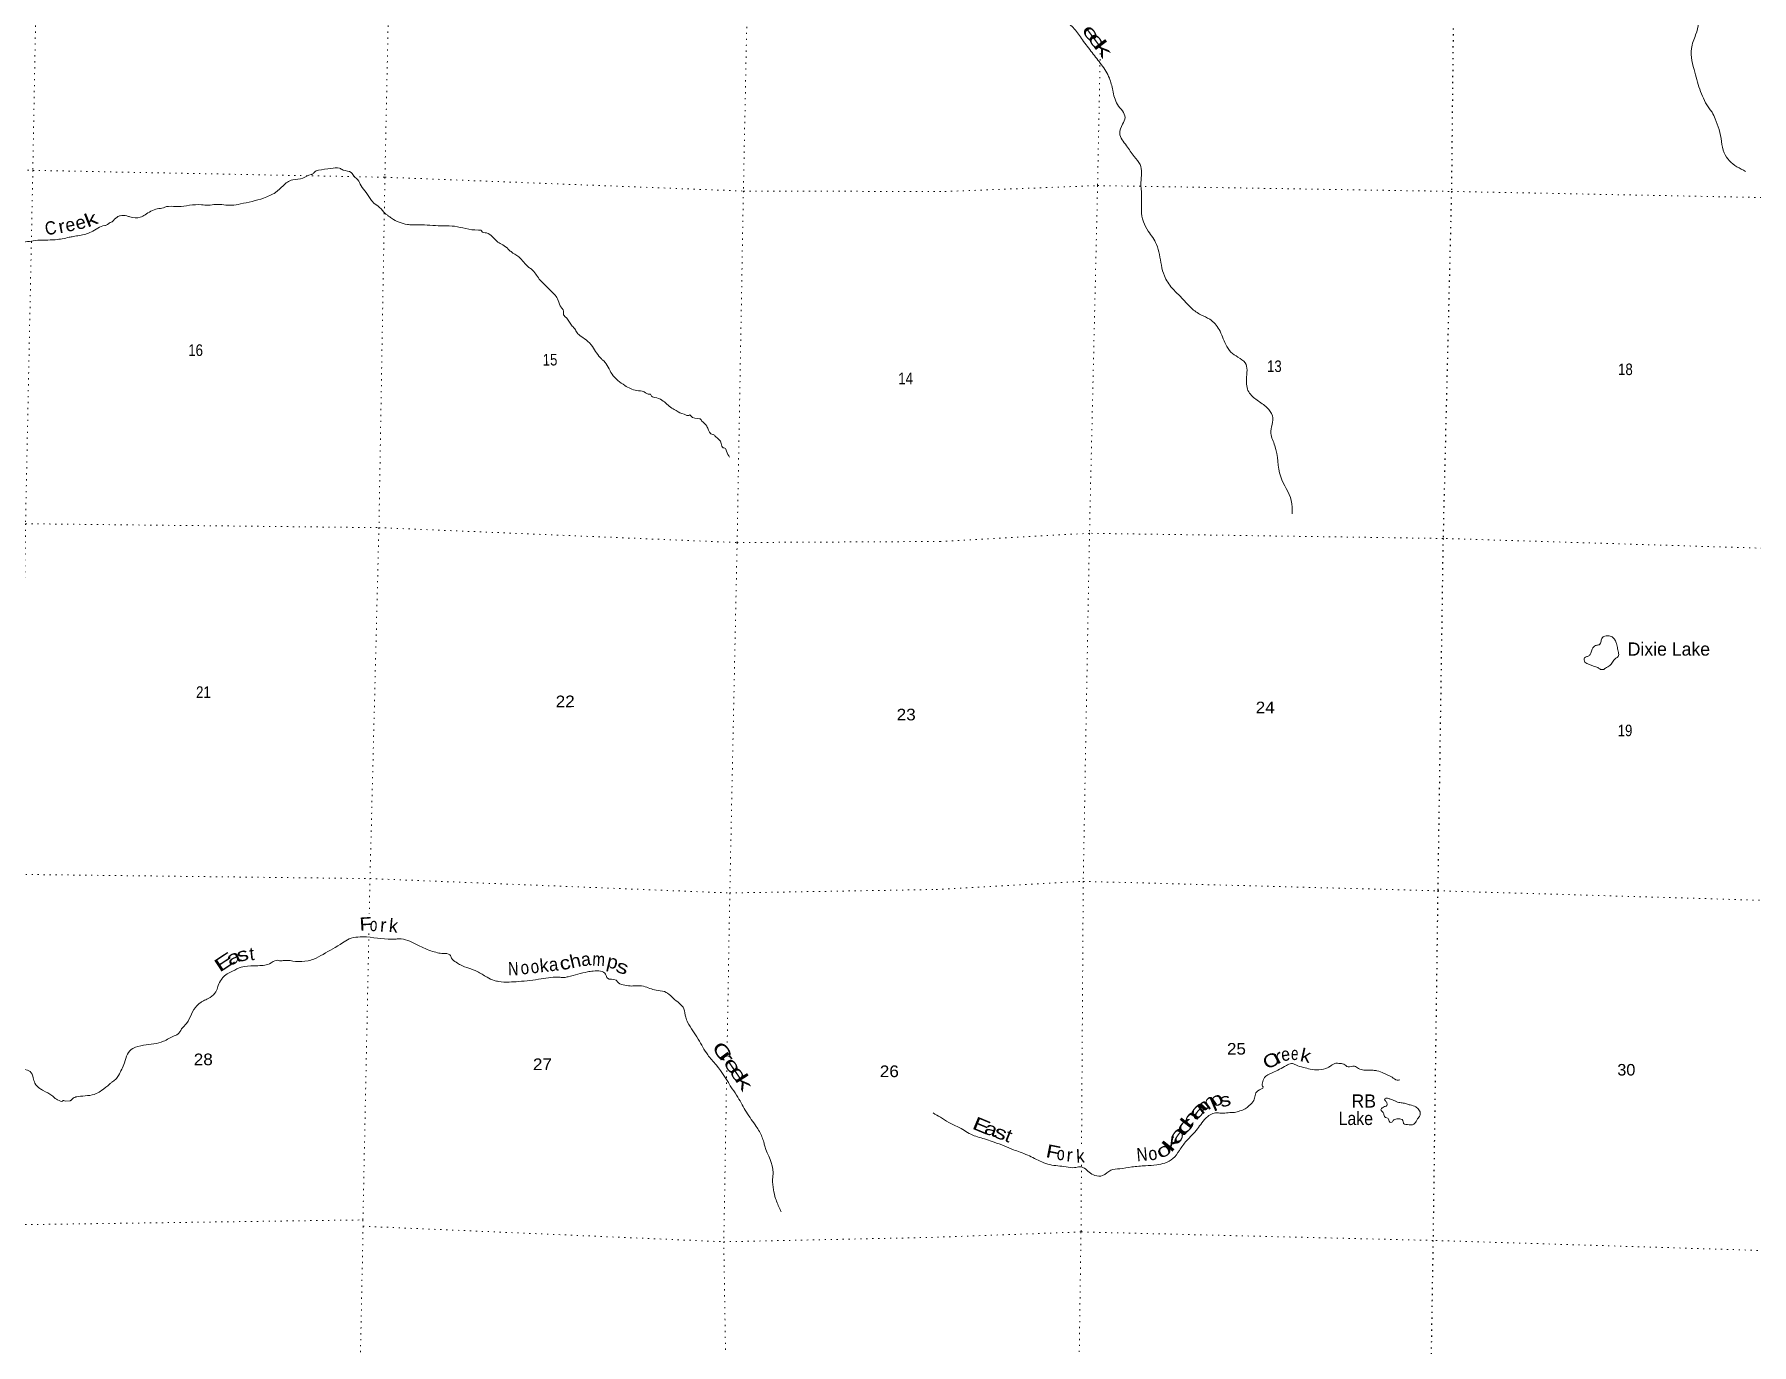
# Model space of a CAD drawing. Header units: feet. Extents: x -493433 to -244333, y 184684 to 373072.
# Drawn here: x -289216 to -263195, y 330381 to 350233 of the extents above; entities that cross this region are included whole.
import ezdxf
from ezdxf.enums import TextEntityAlignment as Align

# ---------------------------------------------------------------- set-up
doc = ezdxf.new("R2010")
doc.units = ezdxf.units.FT
doc.header["$LTSCALE"] = 60
doc.linetypes.add('DOTTED', pattern=[1.5, 0.3, -1.2])
for name, color, linetype, lineweight in [('39', 7, 'Continuous', 13), ('41', 7, 'Continuous', 13), ('6', 7, 'DOTTED', 25), ('7', 7, 'DOTTED', 13)]:
    doc.layers.add(name, color=color, linetype=linetype, lineweight=lineweight)

msp = doc.modelspace()

# ---------------------------------------------------------------- linework, layer by layer
at = {"layer": '39'}
msp.add_line((-288748.89, 334070.53), (-288671.73, 334076.46), dxfattribs=at)
for points in [[(-275328.7, 355092.29), (-275209.85, 354575.88), (-275164.4, 354416.69), (-275138.24, 354132.21), (-275037.93, 353910.79), (-274891.8, 353768.41), (-274776.56, 353720.7), (-274692.99, 353588.01), (-274647.03, 353354.12), (-274449.94, 353131.32), (-274333.07, 352847.43), (-274095.49, 352598.64), (-274051.75, 352395.03), (-273957.36, 352155.4), (-273859.9, 352055.1), (-273747.73, 351868.08), (-273696.33, 351723.06), (-273663.19, 351594.07), (-273624.01, 351467.14), (-273574.61, 351320.09), (-273652.01, 351143.94), (-273774.1, 351015.96), (-273840.76, 350745.01), (-273752.69, 350543.7), (-273606.83, 350441.69), (-273458.81, 350317.49), (-273334.69, 350150.74), (-273188.2, 349955.86), (-273047.83, 349773.07), (-272927.49, 349569.95), (-272875.83, 349386.57), (-272803.78, 349171.03), (-272689.54, 348975.95), (-272727.11, 348870.73), (-272770.51, 348733.16), (-272666.41, 348546.09), (-272552.37, 348381.29), (-272462.86, 348262.76), (-272448.88, 347990.32), (-272439.5, 347800.61), (-272441.91, 347566.41), (-272412.5, 347395), (-272336.93, 347252.16), (-272214.58, 347051.07), (-272139.82, 346734.61), (-272092.34, 346573.41), (-271978.17, 346388.42), (-271848.26, 346260.06), (-271683.77, 346085.5), (-271539.93, 345983.48), (-271406.41, 345915.71), (-271264.23, 345761.18), (-271163.88, 345533.71), (-271086.48, 345419.14), (-270979.11, 345343.13), (-270869.66, 345257.03), (-270849.8, 345008.85), (-270816.2, 344815.26), (-270688.34, 344690.93), (-270540.4, 344578.84), (-270456.89, 344454.21), (-270479.24, 344187.58), (-270419.48, 344000.22), (-270331.56, 343530.41), (-270171.82, 343168.06), (-270159.28, 342967.12)], [(-264919.18, 353201.49), (-264837.2, 353008.21), (-264757.34, 352829.06), (-264679.04, 352583.27), (-264550.72, 352392.32), (-264460.75, 352209.19), (-264372.87, 352036.15), (-264291.04, 351863.06), (-264192.14, 351554.83), (-264201.44, 351441.71), (-264204.05, 351235.78), (-264124.88, 350864.83), (-264060.92, 350653.27), (-264000.76, 350407.37), (-264043.86, 350227.41), (-264106.93, 350019.06), (-264056.05, 349658.03), (-263969.38, 349367.88), (-263832.48, 349102.29), (-263795.84, 349052.06), (-263748.78, 348951.42), (-263689.2, 348790.31), (-263651.68, 348610.88), (-263612.18, 348437.52), (-263532.74, 348318.92), (-263287.69, 348157)], [(-288036.62, 347392.79), (-287959.75, 347465.54), (-287915.24, 347485.75), (-287814.05, 347481.73), (-287769.53, 347469.62), (-287611.67, 347461.57), (-287538.84, 347497.95), (-287352.71, 347590.92), (-287259.62, 347607.11), (-287239.4, 347615.19), (-287182.74, 347627.32), (-287032.98, 347623.31), (-286867.05, 347643.54), (-286684.92, 347651.66), (-286579.68, 347643.6), (-286466.37, 347655.74), (-286223.52, 347643.67), (-286094.01, 347663.89), (-285741.93, 347752.84), (-285563.89, 347837.73), (-285446.56, 347938.77), (-285381.83, 347995.35), (-285300.9, 348027.69), (-285147.11, 348056), (-285021.67, 348108.55), (-285005.48, 348112.6), (-284973.12, 348144.93), (-284912.42, 348173.22), (-284722.21, 348201.53), (-284592.7, 348205.59), (-284536.02, 348177.32), (-284414.58, 348140.98), (-284365.98, 348076.34), (-284317.39, 348031.9), (-284264.73, 347938.97), (-284187.78, 347837.97), (-284106.78, 347716.77), (-284070.34, 347676.37), (-283985.32, 347611.73), (-283896.23, 347514.77), (-283863.83, 347490.54), (-283831.45, 347466.29), (-283803.11, 347446.1), (-283564.27, 347353.2), (-283487.37, 347345.13), (-283345.71, 347349.2), (-283179.77, 347337.11), (-282847.88, 347325.03), (-282487.64, 347268.52), (-282439.06, 347256.41), (-282435.01, 347248.32), (-282366.19, 347224.09), (-282192.1, 347086.74), (-282119.23, 347046.35), (-282034.2, 346977.67), (-281993.71, 346941.31), (-281876.3, 346860.52), (-281722.43, 346702.96), (-281677.9, 346670.64), (-281564.51, 346525.2), (-281507.83, 346464.6), (-281402.54, 346359.56), (-281289.16, 346226.24), (-281248.64, 346121.19), (-281232.44, 346096.95), (-281195.98, 346020.18), (-281200.02, 345999.98), (-281187.87, 345971.69), (-281147.37, 345931.3), (-281066.38, 345814.14), (-281017.78, 345757.57), (-281001.58, 345725.25), (-280952.99, 345672.73), (-280855.82, 345604.05), (-280758.65, 345503.05), (-280625.01, 345317.21), (-280588.57, 345284.89), (-280463.01, 345086.92), (-280268.67, 344913.21), (-280090.55, 344836.46), (-279977.23, 344816.27), (-279892.21, 344779.92), (-279880.08, 344779.92), (-279871.97, 344763.76), (-279815.29, 344731.44), (-279706, 344691.05), (-279556.2, 344569.86), (-279511.68, 344545.62), (-279491.43, 344533.5), (-279463.09, 344513.31), (-279337.61, 344464.83), (-279297.14, 344460.8), (-279285, 344468.88), (-279272.85, 344456.76), (-279135.23, 344408.29), (-279123.07, 344404.25), (-279106.87, 344375.97)], [(-295893.23, 342535.93), (-295788.64, 342566.64), (-295756.27, 342578.77), (-295687.47, 342586.86), (-295570.11, 342586.89), (-295396.07, 342570.77), (-295222.02, 342530.41), (-294950.84, 342490.08), (-294869.87, 342461.81), (-294659.37, 342360.86), (-294582.44, 342300.27), (-294238.28, 342029.65), (-294185.65, 342001.38), (-294141.11, 341965.03), (-294068.25, 341932.73), (-294048.01, 341928.69), (-293914.42, 341880.24), (-293809.19, 341860.06), (-293768.72, 341864.11), (-293748.48, 341864.12), (-293586.63, 341924.77), (-293521.89, 341961.15), (-293489.54, 342001.56), (-293457.22, 342102.57), (-293428.97, 342256.11), (-293340.3, 342947.05), (-293332.35, 343213.73), (-293320.36, 343512.72), (-293340.82, 343916.76), (-293324.78, 344183.44), (-293324.86, 344353.13), (-293324.9, 344409.71), (-293304.79, 344640.02), (-293308.99, 344934.97), (-293300.92, 344979.42), (-293305, 345031.95), (-293288.84, 345096.6), (-293264.61, 345197.61), (-293232.36, 345448.14), (-293187.94, 345621.89), (-293179.89, 345706.75), (-293183.99, 345803.72), (-293143.64, 346030), (-293087.08, 346215.87), (-292994.12, 346458.33), (-292953.68, 346518.95), (-292787.79, 346611.92), (-292735.19, 346640.22), (-292629.98, 346692.77), (-292415.5, 346757.47), (-292302.21, 346801.94), (-292205.09, 346854.5), (-291889.48, 346987.91), (-291759.95, 346967.73), (-291654.71, 346947.55), (-291310.7, 346979.95), (-291108.36, 347028.49), (-290873.64, 347072.99), (-290732, 347109.39), (-290501.32, 347129.64), (-290460.85, 347137.73), (-290355.62, 347149.87), (-290343.48, 347149.88), (-290226.12, 347182.23), (-290157.31, 347174.16), (-290048.02, 347145.9), (-289995.4, 347141.87), (-289797.1, 347162.11), (-289627.09, 347133.87), (-289513.75, 347097.53), (-289436.84, 347085.42), (-289202.11, 347109.71), (-288898.56, 347121.91), (-288688.12, 347158.31), (-288627.41, 347170.44), (-288437.21, 347206.84), (-288352.23, 347239.19), (-288149.91, 347336.2), (-288125.62, 347340.25), (-288093.26, 347364.5), (-288036.62, 347392.79)], [(-279106.87, 344375.97), (-279025.9, 344295.17), (-279013.74, 344266.89), (-278936.81, 344169.92), (-278920.61, 344165.89), (-278904.42, 344149.72), (-278892.28, 344137.6), (-278807.24, 344036.61), (-278778.87, 343967.93), (-278754.59, 343963.89), (-278730.29, 343919.45), (-278681.69, 343826.52)], [(-265590.43, 340658.24), (-265640.99, 340682.14), (-265691.53, 340701.99), (-265721.9, 340721.98), (-265732.2, 340754.22), (-265726.38, 340786.56), (-265692.24, 340804.95), (-265652.03, 340821.36), (-265640.06, 340839.61), (-265616.32, 340904.37), (-265592.44, 340948.94), (-265552.3, 340975.44), (-265508.02, 340985.82), (-265486.02, 341010.19), (-265470.3, 341068.84), (-265436.32, 341111.46), (-265402.09, 341117.74), (-265353.71, 341118.05), (-265297.1, 341094.2), (-265268.63, 341058.04), (-265242.03, 341001.69), (-265227.39, 340925.07), (-265219.06, 340886.77), (-265212.55, 340820.19), (-265224.51, 340799.92), (-265262.63, 340773.43), (-265304.6, 340720.67), (-265344.57, 340669.93), (-265408.81, 340631.16), (-265446.95, 340608.7), (-265483.27, 340612.5), (-265525.78, 340638.47), (-265590.43, 340658.24)], [(-285258.89, 336185.23), (-285068.69, 336197.37), (-284983.72, 336221.64), (-284842.1, 336294.38), (-284546.76, 336468.16), (-284445.61, 336528.78), (-284312.07, 336557.09), (-284182.56, 336557.11), (-283745.47, 336524.86), (-283688.82, 336528.91), (-283433.83, 336448.15), (-283207.14, 336347.18), (-283105.96, 336318.91), (-283020.97, 336306.8), (-282919.78, 336286.62), (-282895.47, 336238.14), (-282822.6, 336173.5), (-282757.83, 336133.12), (-282506.87, 336036.19), (-282357.1, 335947.33), (-282247.81, 335898.86), (-282183.05, 335882.71), (-282021.16, 335874.65), (-281879.52, 335882.76), (-281535.55, 335923.21), (-281248.22, 335947.49), (-281191.57, 335943.46), (-281126.82, 335955.59), (-280835.47, 336028.36), (-280746.44, 336040.49), (-280560.26, 335992.03), (-280531.91, 335931.43), (-280402.39, 335903.17), (-280365.95, 335862.78), (-280268.81, 335826.43), (-280163.58, 335814.32), (-280102.88, 335818.37), (-279985.51, 335810.3), (-279795.28, 335749.72), (-279669.81, 335729.53), (-279576.71, 335668.94), (-279536.22, 335628.55), (-279374.27, 335471), (-279345.89, 335341.72), (-279317.53, 335264.96), (-279155.54, 335010.45), (-279013.8, 334772.09), (-278884.24, 334618.58), (-278641.27, 334259.04), (-278556.23, 334129.76), (-278426.64, 333903.53), (-278276.8, 333685.38), (-278191.76, 333531.86), (-278163.39, 333447.02), (-278147.18, 333386.42), (-278021.56, 332986.46), (-278029.62, 332889.5), (-278017.41, 332727.9), (-277984.98, 332594.58), (-277916.12, 332428.95), (-277899.91, 332392.58)], [(-288671.73, 334076.46), (-288661.35, 334079.64), (-288645.18, 334099.84), (-288620.91, 334120.05), (-288552.12, 334140.26), (-288276.95, 334184.75), (-288196.03, 334233.26), (-288074.68, 334330.25), (-288042.32, 334358.53), (-287985.68, 334398.94), (-287941.19, 334459.55), (-287852.25, 334649.47), (-287803.76, 334782.8), (-287722.86, 334867.66), (-287561, 334916.17), (-287257.51, 334976.83), (-287095.67, 335057.67), (-287059.26, 335073.84), (-287026.9, 335102.12), (-286970.28, 335182.94), (-286933.88, 335219.31), (-286776.17, 335490.03), (-286695.27, 335566.81), (-286654.82, 335591.06), (-286581.99, 335623.39), (-286480.85, 335708.26), (-286440.42, 335789.07), (-286432.34, 335821.39), (-286379.77, 335914.33), (-286363.6, 335938.57), (-286213.91, 336039.61), (-286080.39, 336100.23), (-285886.15, 336120.47), (-285772.83, 336124.53), (-285679.76, 336140.71), (-285570.52, 336197.29), (-285538.14, 336205.38), (-285501.72, 336197.3), (-285424.83, 336201.36), (-285258.89, 336185.23)], [(-292648.54, 335904.93), (-292648.53, 335896.84), (-292446.17, 335876.69), (-292344.98, 335832.27), (-292174.91, 335658.58), (-292114.18, 335618.19), (-292081.81, 335618.21), (-292025.19, 335699.02), (-291911.88, 335711.17), (-291891.64, 335690.97), (-291839.01, 335658.66), (-291814.73, 335654.62), (-291766.14, 335606.15), (-291668.98, 335545.57), (-291656.84, 335549.62), (-291612.32, 335533.46), (-291482.8, 335509.25), (-291446.37, 335493.1), (-291300.65, 335428.49), (-291280.4, 335404.25), (-291251.98, 335234.58), (-291126.5, 335182.08), (-291061.66, 335012.4), (-291033.31, 334963.93), (-290948.27, 334875.06), (-290851.1, 334786.2), (-290685.11, 334656.95), (-290620.31, 334555.96), (-290559.57, 334487.29), (-290539.33, 334471.14), (-290462.42, 334438.83), (-290304.58, 334406.55), (-290268.15, 334406.55), (-290029.41, 334471.25), (-289940.42, 334552.07), (-289899.97, 334580.36), (-289810.98, 334665.22), (-289709.83, 334717.76), (-289685.55, 334713.73), (-289620.78, 334673.35), (-289556.02, 334645.08), (-289527.66, 334592.56), (-289495.28, 334576.4), (-289321.23, 334540.08), (-289280.76, 334519.88), (-289232.15, 334422.93), (-289207.82, 334342.14), (-289130.89, 334261.35), (-289082.31, 334229.04), (-288948.73, 334156.34), (-288900.14, 334111.91), (-288819.18, 334071.52), (-288794.9, 334067.49), (-288786.81, 334075.57), (-288748.89, 334070.53)], [(-275597, 333890.57), (-275487.7, 333826.68), (-275360.16, 333748.78), (-275194.29, 333667.09), (-275004.04, 333557.3), (-274789.88, 333490.05), (-274674.69, 333448.41), (-274519.08, 333392.89), (-274377.55, 333333.25), (-274280.54, 333297.54), (-274163.3, 333251.87), (-274060.15, 333202.08), (-273948.9, 333148.29), (-273831.7, 333108.68), (-273708.6, 333089.29), (-273583.52, 333075.98), (-273456.42, 333062.67), (-273371.84, 333075.34), (-273305.17, 333053.56), (-273234.19, 332993.46), (-273145.15, 332943.57), (-273030.23, 332942.3), (-272905.81, 333023.87), (-272766.87, 333046.98), (-272585.62, 333072.38), (-272380.13, 333091.89), (-272208.87, 333105.12), (-272086.08, 333132.17), (-271965.59, 333199.57), (-271865.65, 333323.37), (-271757.8, 333469.43), (-271677.74, 333552.72), (-271593.73, 333648.15), (-271525.82, 333739.44), (-271437.8, 333836.92), (-271359.5, 333883.86), (-271319.25, 333894.22), (-271228.49, 333886.73), (-271125.74, 333895.48), (-271031.01, 333898.11), (-270950.53, 333920.85), (-270868.09, 333951.66), (-270807.96, 334002.53), (-270737.94, 334079.7), (-270678.48, 334227.46), (-270598.24, 334284.51), (-270612.55, 334312.68), (-270608.75, 334347.02), (-270577.04, 334425.96), (-270460.63, 334499.4), (-270350.12, 334552.61), (-270245.67, 334607.8), (-270167.28, 334640.61), (-270102.62, 334618.82), (-269985.44, 334581.23), (-269884.46, 334555.64), (-269755.37, 334544.37), (-269614.5, 334579.61), (-269566.33, 334610.2), (-269493.99, 334645), (-269449.62, 334641.25), (-269374.96, 334631.64), (-269310.16, 334589.67), (-269215.48, 334598.36), (-269150.72, 334562.44), (-269069.93, 334540.76), (-268930.81, 334537.63), (-268872.3, 334529.94), (-268771.24, 334492.24), (-268643.82, 334432.5), (-268568.93, 334388.58), (-268524.6, 334390.88)], [(-268601.04, 334075.45), (-268560.58, 334055.53), (-268489.94, 334043.87), (-268425.34, 334030.16), (-268370.79, 334012.35), (-268283.91, 333984.65), (-268239.24, 333938.51), (-268218.86, 333906.34), (-268222.51, 333851.81), (-268256.43, 333801.12), (-268302.31, 333730.16), (-268346.52, 333709.68), (-268386.86, 333713.46), (-268437.29, 333717.17), (-268469.62, 333729.07), (-268473.84, 333755.29), (-268492.23, 333791.51), (-268528.58, 333801.36), (-268556.82, 333803.2), (-268589.03, 333796.93), (-268617.17, 333784.64), (-268647.18, 333752.14), (-268675.41, 333751.95), (-268691.76, 333784.15), (-268704, 333806.28), (-268742.42, 333822.18), (-268764.81, 333854.33), (-268779.23, 333898.65), (-268797.5, 333916.7), (-268811.76, 333938.82), (-268803.85, 333961.08), (-268787.8, 333971.27), (-268759.69, 333987.61), (-268735.54, 333993.82), (-268721.5, 334004.01), (-268717.61, 334024.22), (-268729.94, 334058.46), (-268744.16, 334074.52), (-268756.38, 334092.61), (-268748.43, 334108.81), (-268724.28, 334115.02), (-268675.82, 334103.23), (-268594.98, 334073.47)]]:
    msp.add_spline(points, degree=3, dxfattribs=at)
at = {"layer": '6'}
msp.add_lwpolyline([(-267588.59, 359081.06), (-267687.04, 353203.64), (-267744.8, 347853.4), (-267871.73, 342595.57), (-267951.74, 337257.3), (-268023.96, 331959.45), (-268111.37, 326524.23), (-268181.39, 323060.86)], dxfattribs=at)
at = {"layer": '7'}
for p, q in [((-278472.57, 347858.9), (-278567.49, 342533.47)), ((-278469.83, 347858.32), (-275418.24, 347852.25)), ((-278567.49, 342533.47), (-278678.6, 337233.52)), ((-284130.03, 337450.9), (-284141.26, 336906.39)), ((-278678.6, 337224.45), (-278717.59, 334956.83)), ((-284147.38, 336610.21), (-284236.91, 332270.38)), ((-278724.9, 334532.31), (-278769.47, 331939.88)), ((-284236.91, 332270.38), (-284234.52, 332174.57)), ((-278769.47, 331939.88), (-278684.3, 326452.31))]:
    msp.add_line(p, q, dxfattribs=at)
for points in [[(-283765.88, 364001.43), (-283694.83, 358631.47), (-283793.33, 353334.28), (-283904.24, 348068.23), (-283994.88, 342758.96), (-284130.03, 337441.82)], [(-278250.61, 358575.68), (-278365.49, 353136.07), (-278472.57, 347867.98)], [(-289140.24, 353515.11), (-289238.73, 348172.28), (-289349.36, 342818.55), (-289435.71, 337505.47), (-289534.2, 332196.65), (-289632.93, 326889.64), (-289652.45, 323328.71)], [(-273066, 349945.99), (-273105.73, 347941.62), (-273228.56, 342673.73), (-273323.13, 337399.96), (-273348.64, 333393.26)], [(-306015.09, 348495.14), (-305177.5, 348495.19), (-299871.49, 348299.47), (-294536.82, 348308.43), (-289238.73, 348172.28), (-283904.24, 348068.23), (-278472.57, 347858.9)], [(-275418.24, 347852.25), (-273105.73, 347941.62), (-267744.8, 347853.4), (-262498.67, 347750.3), (-257230.48, 347663.49), (-251963.82, 347506.01), (-246671.82, 347473.87), (-244818.5, 347405.81)], [(-299975.74, 343063.69), (-294618.89, 342958.75), (-289349.36, 342818.55), (-283994.88, 342758.96), (-278567.49, 342533.47), (-275483.89, 342550.06)], [(-244877.76, 342021.49), (-246777.54, 342064.77), (-252057.58, 342115.16), (-257310.44, 342317.14), (-262586.9, 342434.18), (-267871.73, 342595.57), (-273228.56, 342673.73), (-275483.89, 342550.06)], [(-305340.74, 337868.75), (-300108.05, 337673.03), (-294721.18, 337613.32), (-289435.71, 337505.47), (-284130.03, 337441.82), (-278678.6, 337224.45), (-275549.17, 337277.06)], [(-275549.17, 337277.06), (-273323.13, 337399.96), (-267951.74, 337257.3), (-262658.89, 337102.01), (-257378.14, 336948.66), (-252091.1, 336759.02), (-246839.43, 336728.63), (-244936.51, 336682.62)], [(-273350.48, 333104.13), (-273356.95, 332088.23), (-273436.42, 326671.23)], [(-294837.1, 332304.49), (-289534.2, 332196.65), (-284236.91, 332270.38)], [(-284234.52, 332174.57), (-284347.9, 326745.2), (-284241.93, 323260.03)], [(-284234.52, 332174.57), (-278769.47, 331939.88), (-275614.44, 332005.57)], [(-248112.08, 331350.63), (-252164.91, 331398.58), (-257450.13, 331616.5), (-262743.16, 331798.03), (-268023.96, 331959.45), (-273356.95, 332088.23), (-275614.44, 332005.57)]]:
    msp.add_lwpolyline(points, dxfattribs=at)

# ---------------------------------------------------------------- texts
at = {"layer": '41'}
for s, height, rotation, width, p in [('e', 200, 306.602, 1.7, (-273355.18, 350295.81)), ('e', 200, 306.929, 1.7, (-273267.88, 350178.35)), ('k', 200, 307.2, 1.95, (-273179.92, 350061.37)), ('F', 201.7, 3.559, 1.15, (-284283.33, 336648.73)), ('o', 201.7, 356.985, 0.75, (-284135.85, 336649.14)), ('a', 201.7, 6.421, 0.95, (-281410.26, 336035.75)), ('c', 201.7, 13.878, 1.2, (-281232.33, 336048.02)), ('h', 201.7, 12.98, 1.1, (-281078.17, 336079.48)), ('m', 201.7, 356.518, 0.85, (-280765.77, 336125.84)), ('p', 201.7, 347.354, 1.1, (-280556.39, 336102.65)), ('N', 201.7, 1.693, 0.8, (-282033.91, 335974.12)), ('o', 201.7, 6.635, 0.85, (-281837.58, 335987.76)), ('o', 201.7, 6.781, 0.85, (-281685.2, 336003.4)), ('s', 201.7, 341.802, 1.35, (-280421.67, 336035.77)), ('C', 201.7, 306.489, 1.5, (-278961.41, 334880.65)), ('r', 201.7, 306.676, 1.9, (-278859.71, 334751.24)), ('e', 201.7, 304.13, 1.6, (-278784.72, 334653.46)), ('C', 200, 26.065, 1.25, (-270543.89, 334542.71)), ('r', 200, 28.083, 1.6, (-270390.6, 334619.13)), ('e', 200, 8.282, 0.9, (-270311.14, 334673.66)), ('e', 200, 357.734, 0.75, (-270177.5, 334695.27)), ('k', 200, 347.742, 1.15, (-270047.83, 334679.68)), ('e', 201.7, 303.829, 1.6, (-278696.4, 334525.24)), ('k', 201.7, 302.867, 1.8, (-278613.31, 334407.75)), ('m', 200, 35.774, 1.4, (-271529.04, 333858.48)), ('p', 200, 23.021, 1.4, (-271369.88, 333963.2)), ('s', 200, 13.159, 1.25, (-271233.08, 333974.95)), ('h', 200, 52.041, 1.85, (-271716.07, 333630.65)), ('a', 200, 47.525, 2.05, (-271618.3, 333758.27)), ('E', 200, 337.482, 1.45, (-275020.79, 333658.81)), ('a', 200, 341.836, 1.25, (-274837.82, 333582.33)), ('s', 200, 340.325, 1.4, (-274692.92, 333529.84)), ('t', 200, 338.265, 1.15, (-274527.86, 333471.59)), ('a', 200, 52.705, 1.8, (-271905.33, 333393.21)), ('c', 200, 46.775, 2.2, (-271816.02, 333520.36)), ('F', 200, 348.845, 1.3, (-273901.63, 333224.14)), ('o', 200, 355.689, 0.8, (-273728.56, 333181.36)), ('k', 200, 3.01, 0.95, (-273424.01, 333134.5)), ('N', 200, 4.812, 0.85, (-272505.83, 333157.76)), ('o', 200, 7.988, 0.9, (-272323.54, 333168.56)), ('o', 200, 28.76, 1.45, (-272153.53, 333189.63)), ('k', 200, 51.951, 2, (-271992.18, 333276.94))]:
    msp.add_text(s, height=height, rotation=rotation, dxfattribs=dict(at, width=width)).set_placement(p)
for s, rotation, width, p in [('C', 8.916, 0.9, (-288953.83, 347202)), ('r', 11.292, 1.1, (-288784.05, 347227.42)), ('e', 14.114, 1.05, (-288493.37, 347287.07)), ('k', 21.475, 1.4, (-288322.56, 347339.42)), ('E', 33.273, 1.7, (-286284.22, 336096.03)), ('a', 23.815, 1.4, (-286161.29, 336159.14)), ('s', 16.029, 1.3, (-286035.1, 336197.15))]:
    msp.add_text(s, height=200, rotation=rotation, dxfattribs=dict(at, width=width)).set_placement(p, align=Align.CENTER)
for s, rotation, p in [('e', 10.707, (-288655.08, 347252.66)), ('t', 5.978, (-285910.26, 336205.79))]:
    msp.add_text(s, height=200, rotation=rotation, dxfattribs=at).set_placement(p, align=Align.CENTER)
for s, p in [('Dixie Lake', (-265073.8, 340819.99)), ('RB', (-269259.05, 333972.19))]:
    msp.add_text(s, height=200, dxfattribs=at).set_placement(p)
for s, height, rotation, p in [('r', 201.7, 355.3, (-283981.93, 336641.81)), ('k', 201.7, 354.281, (-283850.84, 336634.94)), ('k', 201.7, 5.312, (-281550.78, 336021.15)), ('a', 201.7, 8.693, (-280919.86, 336110.36)), ('r', 200, 355.296, (-273581.5, 333158.79))]:
    msp.add_text(s, height=height, rotation=rotation, dxfattribs=at).set_placement(p)
at = {"layer": '41', "width": 0.9}
msp.add_text('Lake', height=200, dxfattribs=at).set_placement((-269454, 333708.43))
at = {"layer": '7'}
for s, rotation, width, p in [('16', 0.258, 0.85, (-286883.63, 345359.47)), ('15', 0.255, 0.85, (-281513.66, 345215.27)), ('14', 0.253, 0.85, (-276126.09, 344931.92)), ('21', 0.258, 0.85, (-286765.21, 340178.72)), ('22', 0.255, 1.1, (-281316.67, 340038.28)), ('23', 0.253, 1.1, (-276149.91, 339838.4)), ('28', 0.258, 1.1, (-286800.35, 334614.02)), ('27', 0.255, 1.1, (-281661.65, 334539.79)), ('26', 0.253, 1.1, (-276405.58, 334433.71))]:
    msp.add_text(s, height=176.5, rotation=rotation, dxfattribs=dict(at, width=width)).set_placement(p)
for s, width, p in [('13', 0.85, (-270537.31, 345117.57)), ('18', 0.85, (-265218.24, 345070.73)), ('24', 1.1, (-270708.89, 339947.42)), ('19', 0.85, (-265224.4, 339599.02)), ('25', 1.1, (-271145.02, 334775.93)), ('30', 1.05, (-265230.78, 334458.01))]:
    msp.add_text(s, height=175, dxfattribs=dict(at, width=width)).set_placement(p)

doc.saveas('drawing.dxf')
